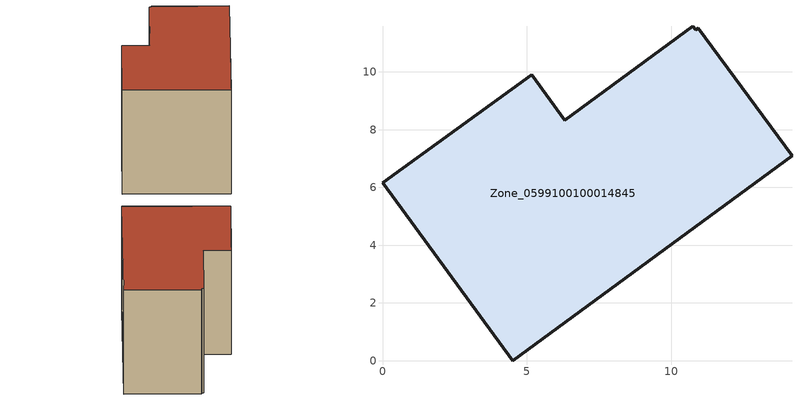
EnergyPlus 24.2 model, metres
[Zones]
Zone_0599100100014845
 floor ground (C_G): 14.18,7.09 4.52,0 0,6.16 5.18,9.91 6.32,8.33 10.75,11.58 10.84,11.45 10.93,11.51 z0
 wall outside (C_F): 5.18,9.91 0,6.16 4.52,0 14.18,7.09 10.93,11.51 10.84,11.45 10.75,11.58 6.32,8.33 5.18,9.91 z0:8.37
 roof outside (C_R): 10.84,11.45 10.75,11.58 6.32,8.33 5.18,9.91 0,6.16 4.52,0 14.18,7.09 10.93,11.51 z8.37
[BUILDING]
Pand.0599100100014845: North Axis=0; Terrain=City; Loads Convergence Tolerance Value=0.04; Temperature Convergence Tolerance Value=0.4; Solar Distribution=FullExterior; Maximum Number of Warmup Days=25; Minimum Number of Warmup Days=1
[Site:Location]
Rotterdam.The.Hague.AP_ZH_NLD Design_Conditions: Latitude=51.96; Longitude=4.45; Time Zone=1; Elevation=-4.5
[SITE:GROUNDTEMPERATURE:BUILDINGSURFACE]
18, 18, 18, 18, 18, 18, 18, 18, 18, 18, 18, 18
[MATERIAL] Thermal Absorptance=0.9; Solar Absorptance=0.7; Visible Absorptance=0.7
Name | Roughness | Thickness | Conductivity | Density | Specific Heat
G.TC.2015-2018 | MediumSmooth | 0.15 | 0.0428571 | 540 | 1210
F.TC.2015-2018 | Rough | 0.3 | 0.0666667 | 1920 | 840
R.TC.2015-2018 | MediumRough | 0.2 | 0.0333333 | 1500 | 1000
[CONSTRUCTION]
C_G: G.TC.2015-2018
C_F: F.TC.2015-2018
C_R: R.TC.2015-2018
[ZONE]
Zone_0599100100014845: Type=1; Multiplier=1; Ceiling Height=Autocalculate; Volume=Autocalculate; Floor Area=autocalculate; Part of Total Floor Area=Yes
[ZONEINFILTRATION:DESIGNFLOWRATE]
Infil_Zone_0599100100014845: Zone or ZoneList or Space or SpaceList=Zone_0599100100014845; Schedule=AlwaysOn; Design Flow Rate Calculation Method=Flow/Area; Flow Rate per Floor Area=0.0015; Constant Term Coefficient=1; Temperature Term Coefficient=0; Velocity Term Coefficient=0; Velocity Squared Term Coefficient=0
[HVACTEMPLATE:ZONE:IDEALLOADSAIRSYSTEM]
Zone_0599100100014845: Maximum Heating Supply Air Temperature=50; Minimum Cooling Supply Air Temperature=13; Maximum Heating Supply Air Humidity Ratio=0.0156; Minimum Cooling Supply Air Humidity Ratio=0.0077; Heating Limit=NoLimit; Cooling Limit=NoLimit; Dehumidification Control Type=ConstantSensibleHeatRatio; Cooling Sensible Heat Ratio=0.7; Dehumidification Setpoint=60; Humidification Control Type=None; Humidification Setpoint=30; Outdoor Air Method=None; Outdoor Air Flow Rate per Person=0.00944; Outdoor Air Flow Rate per Zone Floor Area=0; Outdoor Air Flow Rate per Zone=0; Demand Controlled Ventilation Type=None; Outdoor Air Economizer Type=NoEconomizer; Heat Recovery Type=None; Sensible Heat Recovery Effectiveness=0.7; Latent Heat Recovery Effectiveness=0.65
[ZONECONTROL:THERMOSTAT]
ThermostatControl_Zone_0599100100014845: Zone or ZoneList=Zone_0599100100014845; Control Type Schedule=DualSetpointControlType; Control 1=Thermostat_Zone_0599100100014845; Temperature Difference Between Cutout And Setpoint=0
[THERMOSTATSETPOINT:DUALSETPOINT]
Thermostat_Zone_0599100100014845: Heating Setpoint Temperature Schedule=HeatingSetpoint_Zone_0599100100014845; Cooling Setpoint Temperature Schedule=CoolingSetpoint_Zone_0599100100014845
[SCHEDULE:COMPACT]
HeatingSetpoint_Zone_0599100100014845: Through: 12/31, For: AllDays, Until: 24:00, 21
CoolingSetpoint_Zone_0599100100014845: Through: 12/31, For: AllDays, Until: 24:00, 24
DualSetpointControlType: Through: 12/31, For: AllDays, Until: 24:00, 4
AlwaysOn: Through: 12/31, For: AllDays, Until: 24:00, 1
